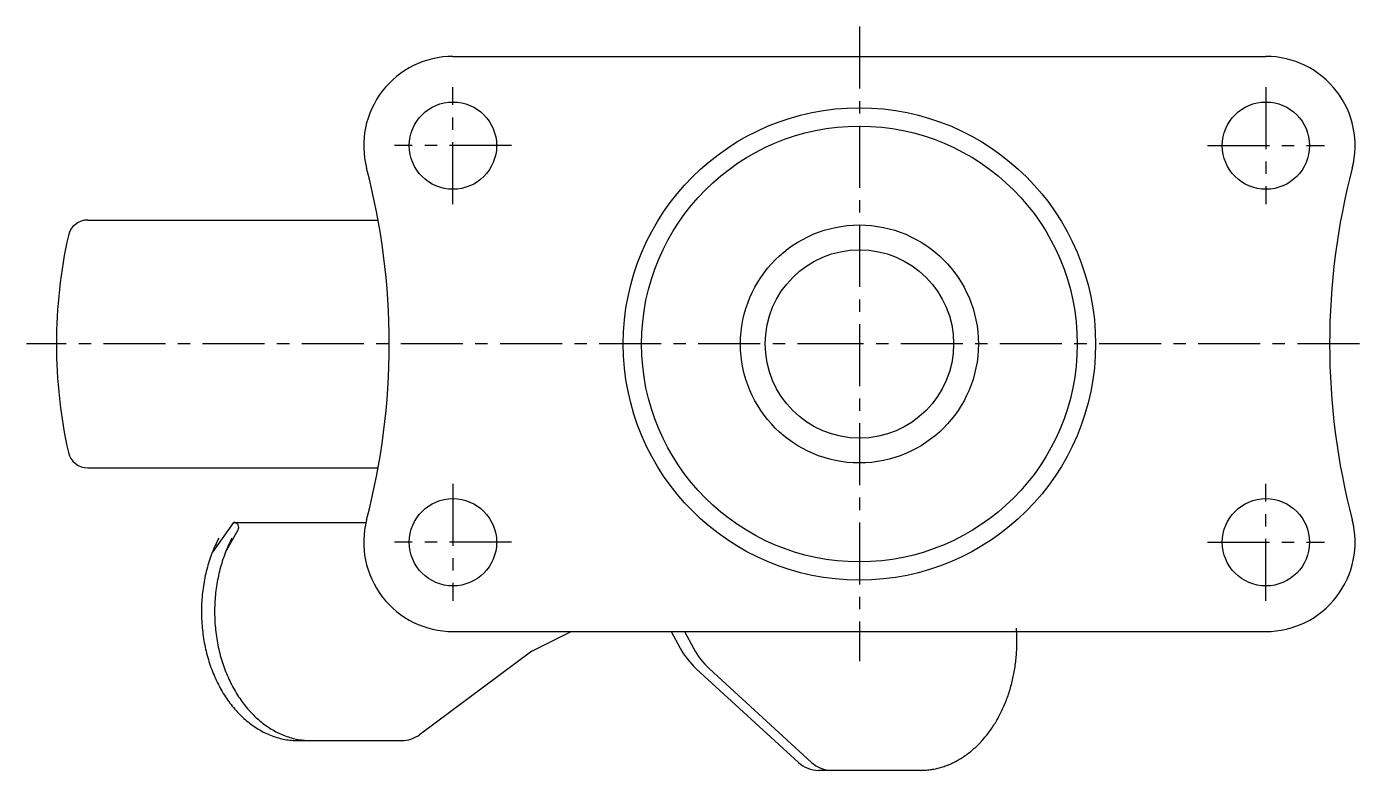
# Model space of a CAD drawing. Extents: x -24 to 231, y -5 to 268.
# Drawn here: x 96.2 to 230.6, y 192.8 to 267.8 of the extents above; entities that cross this region are included whole.
import ezdxf

# ---------------------------------------------------------------- set-up
doc = ezdxf.new("R2010")
doc.units = 0
doc.header["$LTSCALE"] = 5
doc.linetypes.add('CENTER', pattern=[2, 1.25, -0.25, 0.25, -0.25])
doc.layers.get('0').update_dxf_attribs({"linetype": 'CONTINUOUS'})
doc.layers.add('CENTER', color=1, linetype='CENTER')

msp = doc.modelspace()

# ---------------------------------------------------------------- linework, layer by layer
at = {"color": 7, "linetype": 'CONTINUOUS'}
for p, q in [((139.187446, 264.80705), (221.187446, 264.80705)), ((102.349961, 248.30705), (112.187446, 248.30705)), ((112.187446, 248.30705), (131.635897, 248.30705)), ((102.349961, 223.30705), (112.187446, 223.30705)), ((112.187446, 223.30705), (131.635897, 223.30705)), ((117.039985, 217.80705), (114.920664, 214.80705)), ((117.039985, 217.80705), (130.412481, 217.80705)), ((116.245003, 214.80705), (117.513367, 217.061919)), ((139.187446, 206.80705), (221.187446, 206.80705)), ((147.142127, 204.81705), (151.095304, 206.80705)), ((161.206114, 206.80705), (162.118282, 205.128105)), ((162.530453, 206.80705), (163.442621, 205.128105)), ((147.142127, 204.81705), (135.799572, 196.398111)), ((174.032674, 193.597647), (163.736026, 203.055496)), ((175.357013, 193.597647), (165.060365, 203.055496)), ((123.562636, 195.80705), (134.011552, 195.80705)), ((186.334006, 192.80705), (176.062092, 192.80705))]:
    msp.add_line(p, q, dxfattribs=at)
for points in [[(115.561, 216.221, 0), (115.467, 216.038, 0), (115.376, 215.853, 0), (115.288, 215.667, 0), (115.201, 215.478, 0), (115.117, 215.287, 0), (115.036, 215.094, 0), (114.957, 214.9, 0), (114.881, 214.704, 0), (114.807, 214.506, 0), (114.735, 214.306, 0), (114.667, 214.105, 0), (114.6, 213.902, 0), (114.537, 213.698, 0), (114.476, 213.492, 0), (114.417, 213.285, 0), (114.362, 213.077, 0), (114.308, 212.868, 0), (114.258, 212.657, 0), (114.21, 212.445, 0), (114.165, 212.232, 0), (114.123, 212.018, 0), (114.083, 211.804, 0), (114.047, 211.588, 0), (114.012, 211.371, 0), (113.981, 211.154, 0), (113.953, 210.936, 0), (113.927, 210.718, 0), (113.904, 210.499, 0), (113.884, 210.279, 0), (113.866, 210.059, 0), (113.852, 209.839, 0), (113.84, 209.619, 0), (113.831, 209.398, 0), (113.825, 209.177, 0), (113.822, 208.956, 0), (113.821, 208.734, 0), (113.824, 208.513, 0), (113.829, 208.292, 0), (113.837, 208.071, 0), (113.847, 207.851, 0), (113.861, 207.63, 0), (113.877, 207.41, 0), (113.897, 207.19, 0), (113.919, 206.971, 0), (113.943, 206.752, 0), (113.971, 206.534, 0), (114.001, 206.317, 0), (114.035, 206.1, 0), (114.07, 205.884, 0), (114.109, 205.669, 0), (114.15, 205.455, 0), (114.195, 205.242, 0), (114.241, 205.03, 0), (114.291, 204.819, 0), (114.343, 204.609, 0), (114.398, 204.4, 0), (114.455, 204.193, 0), (114.516, 203.987, 0), (114.578, 203.782, 0), (114.644, 203.579, 0), (114.712, 203.377, 0), (114.782, 203.177, 0), (114.855, 202.978, 0), (114.931, 202.781, 0), (115.009, 202.586, 0), (115.089, 202.393, 0), (115.172, 202.202, 0), (115.258, 202.012, 0), (115.346, 201.824, 0), (115.436, 201.639, 0), (115.528, 201.455, 0), (115.623, 201.274, 0), (115.72, 201.095, 0), (115.82, 200.918, 0), (115.922, 200.743, 0), (116.025, 200.571, 0), (116.132, 200.401, 0), (116.24, 200.234, 0), (116.35, 200.069, 0), (116.463, 199.906, 0), (116.577, 199.746, 0), (116.694, 199.589, 0), (116.812, 199.434, 0), (116.933, 199.282, 0), (117.055, 199.133, 0), (117.179, 198.987, 0), (117.305, 198.844, 0), (117.433, 198.703, 0), (117.563, 198.565, 0), (117.694, 198.43, 0), (117.827, 198.299, 0), (117.962, 198.17, 0), (118.099, 198.044, 0), (118.237, 197.922, 0), (118.376, 197.803, 0), (118.517, 197.686, 0), (118.66, 197.574, 0), (118.804, 197.464, 0), (118.949, 197.357, 0), (119.096, 197.254, 0), (119.244, 197.155, 0), (119.393, 197.058, 0), (119.543, 196.965, 0), (119.695, 196.876, 0), (119.847, 196.79, 0), (120.001, 196.707, 0), (120.156, 196.628, 0), (120.312, 196.552, 0), (120.468, 196.48, 0), (120.626, 196.412, 0), (120.784, 196.347, 0), (120.944, 196.286, 0), (121.104, 196.228, 0), (121.264, 196.174, 0), (121.426, 196.124, 0), (121.588, 196.077, 0), (121.75, 196.034, 0), (121.913, 195.995, 0), (122.077, 195.959, 0), (122.241, 195.927, 0), (122.405, 195.899, 0), (122.57, 195.875, 0), (122.735, 195.854, 0), (122.9, 195.837, 0), (123.066, 195.824, 0), (123.231, 195.815, 0), (123.397, 195.809, 0), (123.563, 195.807, 0)], [(116.885, 216.221, 0), (116.792, 216.038, 0), (116.701, 215.853, 0), (116.612, 215.667, 0), (116.526, 215.478, 0), (116.442, 215.287, 0), (116.36, 215.094, 0), (116.282, 214.9, 0), (116.205, 214.704, 0), (116.131, 214.506, 0), (116.06, 214.306, 0), (115.991, 214.105, 0), (115.925, 213.902, 0), (115.861, 213.698, 0), (115.8, 213.492, 0), (115.742, 213.285, 0), (115.686, 213.077, 0), (115.633, 212.868, 0), (115.582, 212.657, 0), (115.535, 212.445, 0), (115.49, 212.232, 0), (115.447, 212.018, 0), (115.408, 211.804, 0), (115.371, 211.588, 0), (115.337, 211.371, 0), (115.305, 211.154, 0), (115.277, 210.936, 0), (115.251, 210.718, 0), (115.228, 210.499, 0), (115.208, 210.279, 0), (115.191, 210.059, 0), (115.176, 209.839, 0), (115.164, 209.619, 0), (115.155, 209.398, 0), (115.149, 209.177, 0), (115.146, 208.956, 0), (115.146, 208.734, 0), (115.148, 208.513, 0), (115.153, 208.292, 0), (115.161, 208.071, 0), (115.172, 207.851, 0), (115.185, 207.63, 0), (115.202, 207.41, 0), (115.221, 207.19, 0), (115.243, 206.971, 0), (115.268, 206.752, 0), (115.295, 206.534, 0), (115.326, 206.317, 0), (115.359, 206.1, 0), (115.395, 205.884, 0), (115.433, 205.669, 0), (115.475, 205.455, 0), (115.519, 205.242, 0), (115.566, 205.03, 0), (115.615, 204.819, 0), (115.667, 204.609, 0), (115.722, 204.4, 0), (115.78, 204.193, 0), (115.84, 203.987, 0), (115.903, 203.782, 0), (115.968, 203.579, 0), (116.036, 203.377, 0), (116.106, 203.177, 0), (116.179, 202.978, 0), (116.255, 202.781, 0), (116.333, 202.586, 0), (116.414, 202.393, 0), (116.497, 202.202, 0), (116.582, 202.012, 0), (116.67, 201.824, 0), (116.76, 201.639, 0), (116.853, 201.455, 0), (116.948, 201.274, 0), (117.045, 201.095, 0), (117.144, 200.918, 0), (117.246, 200.743, 0), (117.35, 200.571, 0), (117.456, 200.401, 0), (117.564, 200.234, 0), (117.674, 200.069, 0), (117.787, 199.906, 0), (117.901, 199.746, 0), (118.018, 199.589, 0), (118.136, 199.434, 0), (118.257, 199.282, 0), (118.379, 199.133, 0), (118.504, 198.987, 0), (118.63, 198.844, 0), (118.758, 198.703, 0), (118.887, 198.565, 0), (119.019, 198.43, 0), (119.152, 198.299, 0), (119.287, 198.17, 0), (119.423, 198.044, 0), (119.561, 197.922, 0), (119.701, 197.803, 0), (119.842, 197.686, 0), (119.984, 197.574, 0), (120.128, 197.464, 0), (120.273, 197.357, 0), (120.42, 197.254, 0), (120.568, 197.155, 0), (120.717, 197.058, 0), (120.867, 196.965, 0), (121.019, 196.876, 0), (121.172, 196.79, 0), (121.325, 196.707, 0), (121.48, 196.628, 0), (121.636, 196.552, 0), (121.793, 196.48, 0), (121.95, 196.412, 0), (122.109, 196.347, 0), (122.268, 196.286, 0), (122.428, 196.228, 0), (122.589, 196.174, 0), (122.75, 196.124, 0), (122.912, 196.077, 0), (123.075, 196.034, 0), (123.238, 195.995, 0), (123.401, 195.959, 0), (123.565, 195.927, 0), (123.73, 195.899, 0), (123.894, 195.875, 0), (124.059, 195.854, 0), (124.225, 195.837, 0), (124.39, 195.824, 0), (124.556, 195.815, 0), (124.721, 195.809, 0), (124.887, 195.807, 0)], [(186.334, 192.807, 0), (186.461, 192.808, 0), (186.589, 192.811, 0), (186.716, 192.817, 0), (186.843, 192.825, 0), (186.97, 192.835, 0), (187.097, 192.847, 0), (187.224, 192.861, 0), (187.351, 192.878, 0), (187.478, 192.897, 0), (187.604, 192.918, 0), (187.73, 192.941, 0), (187.856, 192.967, 0), (187.982, 192.994, 0), (188.107, 193.024, 0), (188.232, 193.056, 0), (188.357, 193.09, 0), (188.481, 193.127, 0), (188.605, 193.165, 0), (188.729, 193.206, 0), (188.852, 193.249, 0), (188.975, 193.294, 0), (189.097, 193.341, 0), (189.219, 193.39, 0), (189.341, 193.442, 0), (189.462, 193.495, 0), (189.582, 193.551, 0), (189.702, 193.609, 0), (189.821, 193.668, 0), (189.939, 193.73, 0), (190.057, 193.794, 0), (190.175, 193.86, 0), (190.292, 193.928, 0), (190.408, 193.998, 0), (190.523, 194.07, 0), (190.638, 194.144, 0), (190.751, 194.22, 0), (190.865, 194.298, 0), (190.977, 194.379, 0), (191.088, 194.46, 0), (191.199, 194.544, 0), (191.309, 194.63, 0), (191.418, 194.718, 0), (191.526, 194.808, 0), (191.634, 194.899, 0), (191.74, 194.993, 0), (191.846, 195.088, 0), (191.95, 195.185, 0), (192.054, 195.284, 0), (192.156, 195.384, 0), (192.258, 195.487, 0), (192.358, 195.591, 0), (192.458, 195.697, 0), (192.557, 195.805, 0), (192.654, 195.914, 0), (192.75, 196.025, 0), (192.846, 196.138, 0), (192.94, 196.253, 0), (193.033, 196.369, 0), (193.125, 196.486, 0), (193.215, 196.606, 0), (193.305, 196.726, 0), (193.393, 196.849, 0), (193.481, 196.973, 0), (193.567, 197.098, 0), (193.651, 197.225, 0), (193.735, 197.353, 0), (193.817, 197.483, 0), (193.898, 197.614, 0), (193.977, 197.747, 0), (194.056, 197.881, 0), (194.133, 198.017, 0), (194.208, 198.153, 0), (194.283, 198.291, 0), (194.356, 198.431, 0), (194.427, 198.571, 0), (194.497, 198.713, 0), (194.566, 198.856, 0), (194.633, 199, 0), (194.699, 199.146, 0), (194.764, 199.292, 0), (194.827, 199.44, 0), (194.889, 199.588, 0), (194.949, 199.738, 0), (195.008, 199.889, 0), (195.065, 200.041, 0), (195.121, 200.194, 0), (195.175, 200.347, 0), (195.228, 200.502, 0), (195.279, 200.658, 0), (195.328, 200.814, 0), (195.377, 200.972, 0), (195.423, 201.13, 0), (195.468, 201.289, 0), (195.512, 201.448, 0), (195.554, 201.609, 0), (195.594, 201.77, 0), (195.633, 201.932, 0), (195.67, 202.095, 0), (195.706, 202.258, 0), (195.739, 202.422, 0), (195.772, 202.586, 0), (195.803, 202.751, 0), (195.832, 202.916, 0), (195.859, 203.082, 0), (195.885, 203.249, 0), (195.909, 203.416, 0), (195.932, 203.583, 0), (195.953, 203.75, 0), (195.972, 203.918, 0), (195.99, 204.087, 0), (196.006, 204.255, 0), (196.02, 204.424, 0), (196.033, 204.593, 0), (196.044, 204.763, 0), (196.054, 204.932, 0), (196.061, 205.102, 0), (196.067, 205.271, 0), (196.072, 205.441, 0), (196.075, 205.611, 0), (196.076, 205.781, 0), (196.075, 205.951, 0), (196.073, 206.121, 0), (196.069, 206.291, 0), (196.063, 206.461, 0), (196.056, 206.63, 0), (196.047, 206.8, 0), (196.037, 206.969, 0), (196.024, 207.138, 0)]]:
    msp.add_polyline3d(points, dxfattribs=at)
for centre, radius in [((139.187446, 255.80705), 4.4), ((180.187446, 235.80705), 23.822753), ((221.187446, 255.80705), 4.4), ((180.187446, 235.80705), 21.975233), ((180.187446, 235.80705), 12), ((180.187446, 235.80705), 9.5), ((139.187446, 215.80705), 4.4), ((221.187446, 215.80705), 4.4)]:
    msp.add_circle(centre, radius, dxfattribs=at)
for centre, radius, start, end in [((139.187446, 255.80705), 9, 90, 194.664854), ((221.187446, 255.80705), 9, 345.335146, 90), ((62.761011, 235.80705), 70, 0, 14.664854), ((297.613881, 235.80705), 70, 165.335146, 180), ((102.349961, 246.30705), 2, 90, 167.364375), ((149.187446, 235.80705), 50, 167.364375, 180), ((149.187446, 235.80705), 50, 180, 192.635625), ((62.761011, 235.80705), 70, 345.335146, 0), ((297.613881, 235.80705), 70, 180, 194.664854), ((102.349961, 225.30705), 2, 192.635625, 270), ((117.07758, 217.30705), 0.5, 330.642243, 90), ((139.187446, 215.80705), 9, 165.335146, 270), ((221.187446, 215.80705), 9, 270, 14.664854), ((169.147808, 208.947238), 8, 208.515177, 227.431384), ((170.472147, 208.947238), 8, 208.515177, 227.431384), ((134.011552, 198.80705), 3, 270, 306.584415), ((176.062092, 195.80705), 3, 227.431384, 270), ((177.386431, 195.80705), 3, 227.431384, 270)]:
    msp.add_arc(centre, radius, start, end, dxfattribs=at)
at = {"layer": 'CENTER', "color": 1, "linetype": 'CENTER'}
for p, q in [((180.187446, 267.80705), (180.187446, 203.80705)), ((139.187446, 249.90705), (139.187446, 261.70705)), ((221.187446, 261.70705), (221.187446, 249.90705)), ((145.087446, 255.80705), (133.287446, 255.80705)), ((215.287446, 255.80705), (227.087446, 255.80705)), ((180.187446, 235.80705), (96.187446, 235.80705)), ((230.613881, 235.80705), (180.187446, 235.80705)), ((139.187446, 221.70705), (139.187446, 209.90705)), ((221.187446, 209.90705), (221.187446, 221.70705)), ((145.087446, 215.80705), (133.287446, 215.80705)), ((215.287446, 215.80705), (227.087446, 215.80705))]:
    msp.add_line(p, q, dxfattribs=at)

doc.saveas('drawing.dxf')
